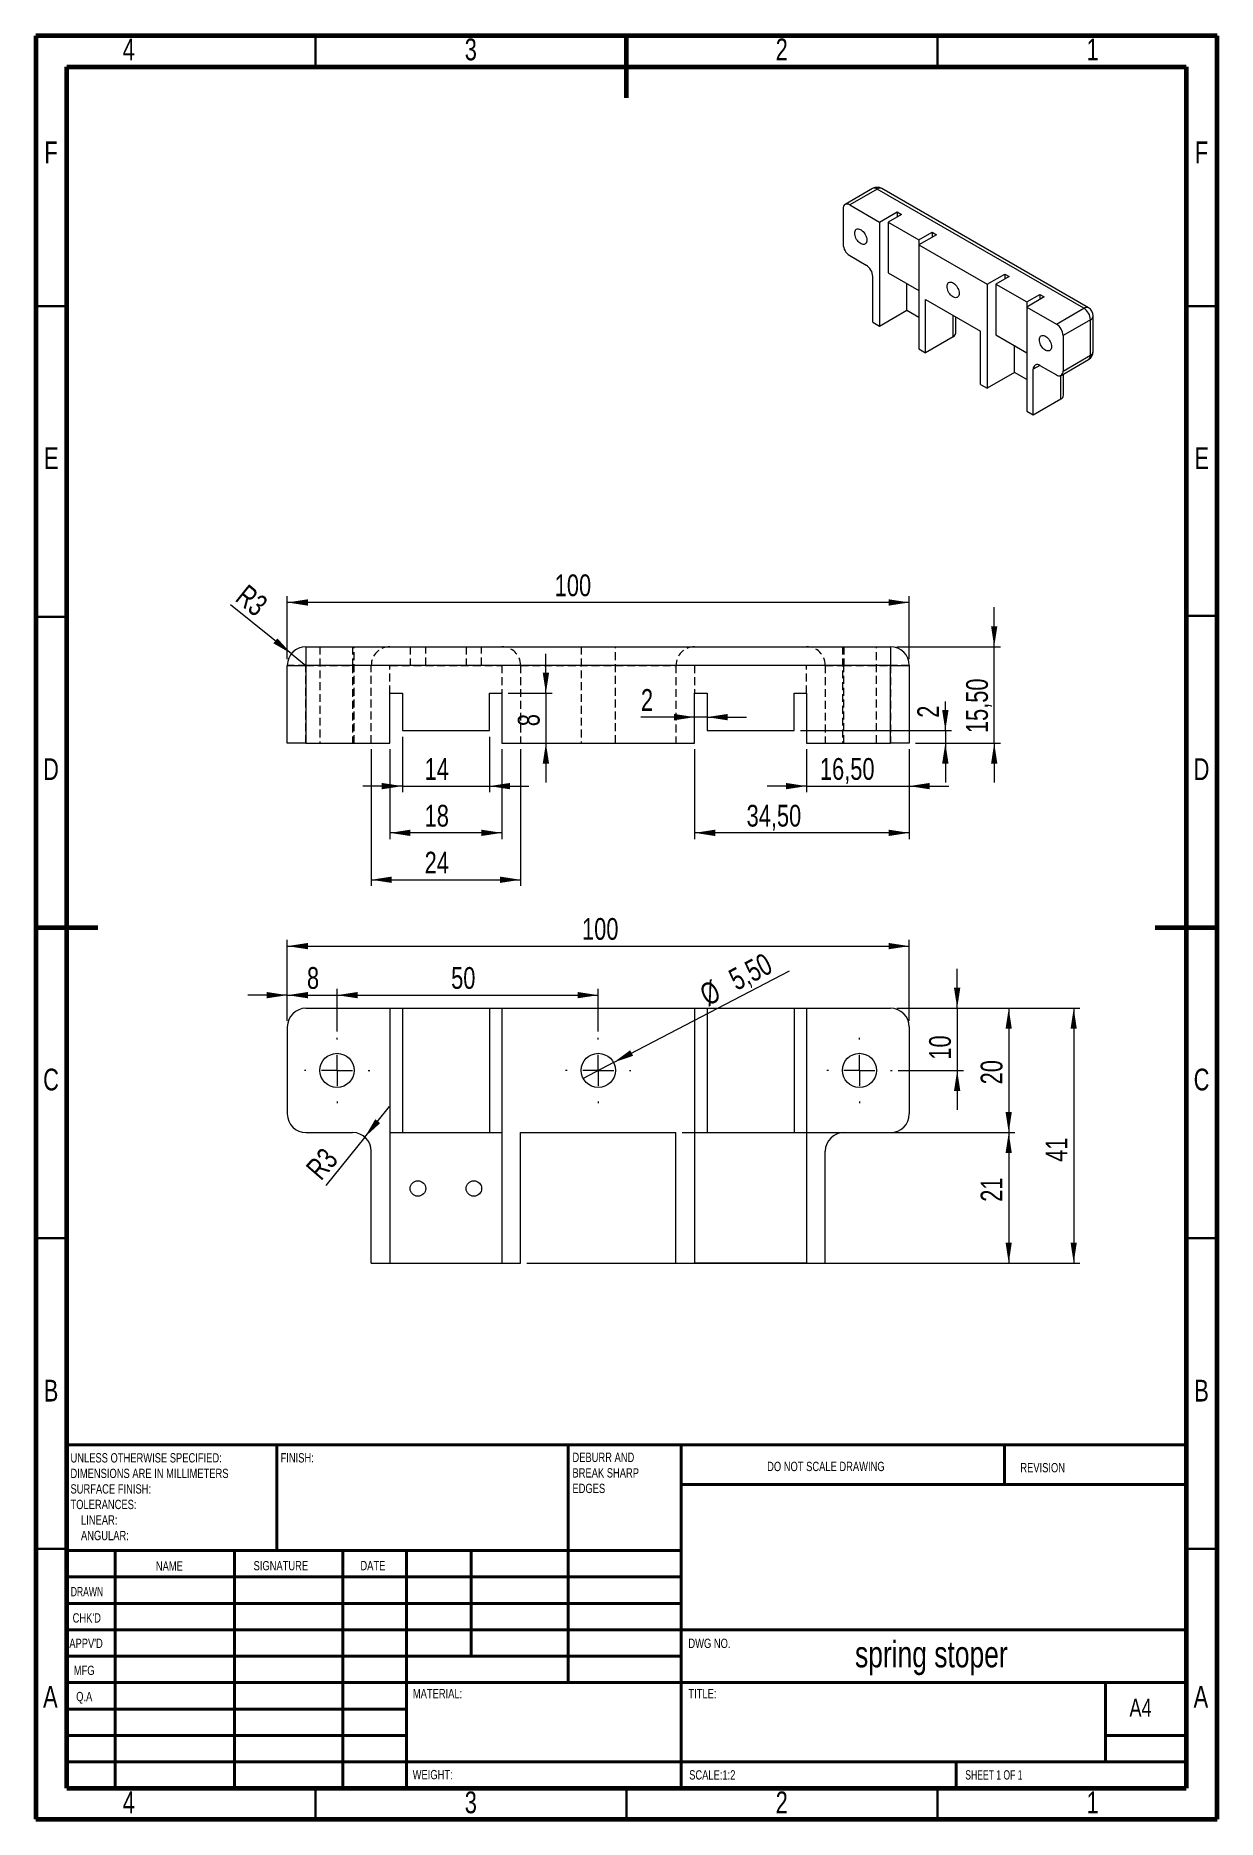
# Model space of a CAD drawing. Header units: millimetres. Extents: x 15 to 205, y 5 to 292.
import ezdxf

# ---------------------------------------------------------------- set-up
doc = ezdxf.new("R2010")
doc.units = ezdxf.units.MM
doc.linetypes.add('HIDDEN', pattern=[1.905, 1.27, -0.635])
doc.styles.add('SLDTEXTSTYLE0', font='TXT', dxfattribs={"width": 0.75})
doc.styles.add('SLDTEXTSTYLE1', font='TXT', dxfattribs={"width": 0.686449})
doc.styles.add('SLDTEXTSTYLE2', font='TXT', dxfattribs={"width": 0.6875})
doc.dimstyles.new('SLDDIMSTYLE0', dxfattribs={"dimtxt": 3.5, "dimasz": 3.302, "dimexe": 0, "dimexo": 0.0625, "dimgap": 0.875, "dimtad": 1, "dimrnd": 1e-09, "dimzin": 12, "dimdsep": 46, "dimtxsty": 'SLDTEXTSTYLE0', "dimsah": 1, "dimcen": 0.09, "dimadec": 0, "dimazin": 3, "dimtfac": 1, "dimtofl": 0, "dimtmove": 0, "dimatfit": 3, "dimfxl": 1, "dimfrac": 2, "dimtolj": 1, "dimtzin": 12, "dimarcsym": 0})
doc.dimstyles.new('SLDDIMSTYLE1', dxfattribs={"dimtxt": 3.5, "dimasz": 3.302, "dimexe": 0, "dimexo": 0.0625, "dimgap": 0.875, "dimtad": 1, "dimrnd": 1e-09, "dimzin": 12, "dimdsep": 46, "dimtxsty": 'SLDTEXTSTYLE0', "dimsah": 1, "dimcen": 0.09, "dimadec": 0, "dimazin": 3, "dimtfac": 1, "dimtmove": 0, "dimatfit": 0, "dimfxl": 1, "dimfrac": 2, "dimtolj": 1, "dimtzin": 12, "dimarcsym": 0})
doc.dimstyles.new('SLDDIMSTYLE2', dxfattribs={"dimtxt": 3.5, "dimasz": 3.302, "dimexe": 0, "dimexo": 0.0625, "dimgap": 0.875, "dimtad": 1, "dimrnd": 1e-09, "dimzin": 12, "dimdsep": 46, "dimtxsty": 'SLDTEXTSTYLE0', "dimsah": 1, "dimcen": 0, "dimadec": 0, "dimazin": 3, "dimtfac": 1, "dimtofl": 0, "dimtmove": 1, "dimatfit": 3, "dimfxl": 1, "dimfrac": 2, "dimtolj": 1, "dimtzin": 12, "dimarcsym": 0})
doc.dimstyles.new('SLDDIMSTYLE3', dxfattribs={"dimtxt": 3.5, "dimasz": 3.302, "dimexe": 0, "dimexo": 0.0625, "dimgap": 0.875, "dimtad": 1, "dimrnd": 1e-09, "dimzin": 12, "dimdsep": 46, "dimtxsty": 'SLDTEXTSTYLE0', "dimblk1": 'NONE', "dimsah": 1, "dimcen": 0, "dimadec": 0, "dimazin": 3, "dimtfac": 1, "dimtmove": 0, "dimatfit": 3, "dimldrblk": 'NONE', "dimfxl": 1, "dimfrac": 2, "dimtolj": 1, "dimtzin": 12, "dimarcsym": 0})
doc.dimstyles.new('SLDDIMSTYLE4', dxfattribs={"dimtxt": 3.5, "dimasz": 3.302, "dimexe": 0, "dimexo": 0.0625, "dimgap": 0.875, "dimtad": 1, "dimrnd": 1e-09, "dimzin": 12, "dimdsep": 46, "dimtxsty": 'SLDTEXTSTYLE0', "dimsah": 1, "dimcen": 0, "dimadec": 0, "dimazin": 3, "dimtfac": 1, "dimtofl": 0, "dimtmove": 0, "dimatfit": 3, "dimfxl": 1, "dimfrac": 2, "dimtolj": 1, "dimtzin": 12, "dimarcsym": 0})

# ---------------------------------------------------------------- blocks, each defined once
blk = doc.blocks.new('SW_NOTE_0')
at = {"color": 0, "linetype": 'Continuous', "lineweight": 0, "char_height": 1.5, "attachment_point": 1, "style": 'SLDTEXTSTYLE0'}
for s, insert in [('UNLESS OTHERWISE SPECIFIED:', (0, 1.93)), ('DIMENSIONS ARE IN MILLIMETERS', (0, -0.57)), ('TOLERANCES:', (0, -5.57)), ('SURFACE FINISH:', (0, -3.07)), ('LINEAR:', (1.69, -8.07)), ('ANGULAR:', (1.69, -10.57))]:
    blk.add_mtext(s, dxfattribs=dict(at, insert=insert))
blk = doc.blocks.new('SW_NOTE_1')
at = {"color": 0, "linetype": 'Continuous', "lineweight": 0, "char_height": 1.5, "attachment_point": 1, "style": 'SLDTEXTSTYLE0'}
for s, insert in [('DEBURR AND', (0, 1.93)), ('BREAK SHARP', (0, -0.57)), ('EDGES', (0, -3.07))]:
    blk.add_mtext(s, dxfattribs=dict(at, insert=insert))
blk = doc.blocks.new('_D')
at = {"color": 7, "linetype": 'Continuous', "lineweight": 0}
for p, q in [((55.46, 133.5), (55.46, 146.5)), ((155.46, 133.5), (155.46, 146.5)), ((55.46, 145.5), (155.46, 145.5))]:
    blk.add_line(p, q, dxfattribs=at)
for points in [[(55.46, 145.5), (58.76, 145), (58.76, 146.01)], [(155.46, 145.5), (152.15, 146.01), (152.15, 145)]]:
    blk.add_solid(points, dxfattribs=at)
at = {"color": 7, "linetype": 'Continuous', "lineweight": 0, "insert": (102.85, 150.02), "char_height": 3.5, "attachment_point": 1, "style": 'SLDTEXTSTYLE0'}
blk.add_mtext('100', dxfattribs=at)
blk = doc.blocks.new('_D_1')
at = {"color": 7, "linetype": 'Continuous', "lineweight": 0}
for p, q in [((153.46, 135.5), (182.91, 135.5)), ((181.91, 135.5), (181.91, 94.5)), ((142.96, 94.5), (182.91, 94.5))]:
    blk.add_line(p, q, dxfattribs=at)
for points in [[(181.91, 135.5), (181.4, 132.2), (182.41, 132.2)], [(181.91, 94.5), (182.41, 97.81), (181.4, 97.81)]]:
    blk.add_solid(points, dxfattribs=at)
at = {"color": 7, "linetype": 'Continuous', "lineweight": 0, "insert": (177.39, 110.81), "char_height": 3.5, "attachment_point": 1, "rotation": 90, "style": 'SLDTEXTSTYLE0'}
blk.add_mtext('41', dxfattribs=at)
blk = doc.blocks.new('_D_2')
at = {"color": 7, "linetype": 'Continuous', "lineweight": 0}
for p, q in [((153.46, 135.5), (172.46, 135.5)), ((171.46, 135.5), (171.46, 115.5)), ((153.46, 115.5), (172.46, 115.5))]:
    blk.add_line(p, q, dxfattribs=at)
for points in [[(171.46, 135.5), (170.95, 132.2), (171.96, 132.2)], [(171.46, 115.5), (171.96, 118.81), (170.95, 118.81)]]:
    blk.add_solid(points, dxfattribs=at)
at = {"color": 7, "linetype": 'Continuous', "lineweight": 0, "insert": (166.95, 123.26), "char_height": 3.5, "attachment_point": 1, "rotation": 90, "style": 'SLDTEXTSTYLE0'}
blk.add_mtext('20', dxfattribs=at)
blk = doc.blocks.new('_D_3')
at = {"color": 7, "linetype": 'Continuous', "lineweight": 0}
for p, q in [((118.96, 115.5), (172.46, 115.5)), ((171.46, 115.5), (171.46, 94.5)), ((93.96, 94.5), (172.46, 94.5))]:
    blk.add_line(p, q, dxfattribs=at)
for points in [[(171.46, 115.5), (170.95, 112.2), (171.96, 112.2)], [(171.46, 94.5), (171.96, 97.81), (170.95, 97.81)]]:
    blk.add_solid(points, dxfattribs=at)
at = {"color": 7, "linetype": 'Continuous', "lineweight": 0, "insert": (166.95, 104.37), "char_height": 3.5, "attachment_point": 1, "rotation": 90, "style": 'SLDTEXTSTYLE0'}
blk.add_mtext('21', dxfattribs=at)
blk = doc.blocks.new('_D_4')
at = {"color": 7, "linetype": 'Continuous', "lineweight": 0}
for p, q in [((55.46, 133.5), (55.46, 138.61)), ((63.46, 131.75), (63.46, 138.61)), ((55.46, 137.61), (49.11, 137.61)), ((55.46, 137.61), (63.46, 137.61)), ((63.46, 137.61), (69.81, 137.61))]:
    blk.add_line(p, q, dxfattribs=at)
for points in [[(55.46, 137.61), (52.15, 138.12), (52.15, 137.11)], [(63.46, 137.61), (66.76, 137.11), (66.76, 138.12)]]:
    blk.add_solid(points, dxfattribs=at)
at = {"color": 7, "linetype": 'Continuous', "lineweight": 0, "insert": (58.62, 142.13), "char_height": 3.5, "attachment_point": 1, "style": 'SLDTEXTSTYLE0'}
blk.add_mtext('8', dxfattribs=at)
blk = doc.blocks.new('_D_5')
at = {"color": 7, "linetype": 'Continuous', "lineweight": 0}
for p, q in [((55.46, 133.5), (55.46, 138.61)), ((105.46, 131.75), (105.46, 138.61)), ((55.46, 137.61), (105.46, 137.61))]:
    blk.add_line(p, q, dxfattribs=at)
for points in [[(55.46, 137.61), (58.76, 137.11), (58.76, 138.12)], [(105.46, 137.61), (102.15, 138.12), (102.15, 137.11)]]:
    blk.add_solid(points, dxfattribs=at)
at = {"color": 7, "linetype": 'Continuous', "lineweight": 0, "insert": (81.8, 142.13), "char_height": 3.5, "attachment_point": 1, "style": 'SLDTEXTSTYLE0'}
blk.add_mtext('50', dxfattribs=at)
blk = doc.blocks.new('_D_6')
at = {"color": 7, "linetype": 'Continuous', "lineweight": 0}
for p, q in [((163.17, 135.5), (163.17, 141.85)), ((153.46, 135.5), (164.17, 135.5)), ((163.17, 135.5), (163.17, 125.5)), ((153.71, 125.5), (164.17, 125.5)), ((163.17, 125.5), (163.17, 119.15))]:
    blk.add_line(p, q, dxfattribs=at)
for points in [[(163.17, 135.5), (163.68, 138.81), (162.66, 138.81)], [(163.17, 125.5), (162.66, 122.2), (163.68, 122.2)]]:
    blk.add_solid(points, dxfattribs=at)
at = {"color": 7, "linetype": 'Continuous', "lineweight": 0, "insert": (158.66, 127.24), "char_height": 3.5, "attachment_point": 1, "rotation": 90, "style": 'SLDTEXTSTYLE0'}
blk.add_mtext('10', dxfattribs=at)
blk = doc.blocks.new('_D_7')
at = {"color": 7, "linetype": 'Continuous', "lineweight": 0}
for q in [(71.91, 119.71), (61.63, 106.98)]:
    blk.add_line((67.92, 114.77), q, dxfattribs=at)
blk.add_solid([(67.92, 114.77), (70.39, 117.02), (69.6, 117.66)], dxfattribs=at)
at = {"color": 7, "linetype": 'Continuous', "lineweight": 0, "insert": (58.22, 109.93), "char_height": 3.5, "attachment_point": 1, "rotation": 49.0203, "style": 'SLDTEXTSTYLE0'}
blk.add_mtext('R3', dxfattribs=at)
blk = doc.blocks.new('_D_8')
at = {"color": 7, "linetype": 'Continuous', "lineweight": 0}
for q in [(136.22, 141.53), (103.02, 124.23)]:
    blk.add_line((107.9, 126.77), q, dxfattribs=at)
blk.add_solid([(107.9, 126.77), (111.06, 127.85), (110.59, 128.75)], dxfattribs=at)
at = {"color": 7, "linetype": 'Continuous', "lineweight": 0, "char_height": 3.5, "attachment_point": 1, "rotation": 27.517, "style": 'SLDTEXTSTYLE0'}
for s, insert in [('5,50', (126.09, 141.38)), ('%%c', (121.43, 138.9))]:
    blk.add_mtext(s, dxfattribs=dict(at, insert=insert))
blk = doc.blocks.new('_NONE')
blk = doc.blocks.new('SW_CENTERMARKSYMBOL_0')
at = {"color": 0, "linetype": 'Continuous', "lineweight": 0}
for p, q in [((0, 5), (0, 5.25)), ((-5, 0), (-5.25, 0)), ((0, 0), (-2.5, 0)), ((0, 0), (0, 2.5)), ((0, 0), (0, -2.5)), ((0, 0), (2.5, 0)), ((5, 0), (5.25, 0)), ((0, -5), (0, -5.25))]:
    blk.add_line(p, q, dxfattribs=at)
blk = doc.blocks.new('SW_CENTERMARKSYMBOL_1')
at = {"color": 0, "linetype": 'Continuous', "lineweight": 0}
for p, q in [((0, 5), (0, 5.25)), ((-5, 0), (-5.25, 0)), ((0, 0), (-2.5, 0)), ((0, 0), (0, 2.5)), ((0, 0), (0, -2.5)), ((0, 0), (2.5, 0)), ((5, 0), (5.25, 0)), ((0, -5), (0, -5.25))]:
    blk.add_line(p, q, dxfattribs=at)
blk = doc.blocks.new('SW_CENTERMARKSYMBOL_2')
at = {"color": 0, "linetype": 'Continuous', "lineweight": 0}
for p, q in [((0, 5), (0, 5.25)), ((-5, 0), (-5.25, 0)), ((0, 0), (-2.5, 0)), ((0, 0), (0, 2.5)), ((0, 0), (0, -2.5)), ((0, 0), (2.5, 0)), ((5, 0), (5.25, 0)), ((0, -5), (0, -5.25))]:
    blk.add_line(p, q, dxfattribs=at)
blk = doc.blocks.new('_D_9')
at = {"color": 7, "linetype": 'Continuous', "lineweight": 0}
for p, q in [((55.46, 191.68), (55.46, 201.8)), ((155.46, 191.68), (155.46, 201.8)), ((155.46, 200.8), (55.46, 200.8))]:
    blk.add_line(p, q, dxfattribs=at)
for points in [[(55.46, 200.8), (58.76, 200.29), (58.76, 201.31)], [(155.46, 200.8), (152.15, 201.31), (152.15, 200.29)]]:
    blk.add_solid(points, dxfattribs=at)
at = {"color": 7, "linetype": 'Continuous', "lineweight": 0, "insert": (98.46, 205.31), "char_height": 3.5, "attachment_point": 1, "style": 'SLDTEXTSTYLE0'}
blk.add_mtext('100', dxfattribs=at)
blk = doc.blocks.new('_D_10')
at = {"color": 7, "linetype": 'Continuous', "lineweight": 0}
for p, q in [((138.96, 177.18), (138.96, 170.25)), ((155.46, 177.18), (155.46, 170.25)), ((138.96, 171.25), (132.61, 171.25)), ((138.96, 171.25), (155.46, 171.25)), ((155.46, 171.25), (161.81, 171.25))]:
    blk.add_line(p, q, dxfattribs=at)
for points in [[(138.96, 171.25), (135.65, 171.76), (135.65, 170.74)], [(155.46, 171.25), (158.76, 170.74), (158.76, 171.76)]]:
    blk.add_solid(points, dxfattribs=at)
at = {"color": 7, "linetype": 'Continuous', "lineweight": 0, "insert": (141.1, 175.76), "char_height": 3.5, "attachment_point": 1, "style": 'SLDTEXTSTYLE0'}
blk.add_mtext('16,50', dxfattribs=at)
blk = doc.blocks.new('_D_11')
at = {"color": 7, "linetype": 'Continuous', "lineweight": 0}
for p, q in [((120.96, 177.18), (120.96, 162.73)), ((155.46, 177.18), (155.46, 162.73)), ((155.46, 163.73), (120.96, 163.73))]:
    blk.add_line(p, q, dxfattribs=at)
for points in [[(120.96, 163.73), (124.26, 163.22), (124.26, 164.24)], [(155.46, 163.73), (152.15, 164.24), (152.15, 163.22)]]:
    blk.add_solid(points, dxfattribs=at)
at = {"color": 7, "linetype": 'Continuous', "lineweight": 0, "insert": (129.31, 168.24), "char_height": 3.5, "attachment_point": 1, "style": 'SLDTEXTSTYLE0'}
blk.add_mtext('34,50', dxfattribs=at)
blk = doc.blocks.new('_D_12')
at = {"color": 7, "linetype": 'Continuous', "lineweight": 0}
for p, q in [((71.96, 177.18), (71.96, 162.73)), ((89.96, 177.18), (89.96, 162.73)), ((89.96, 163.73), (71.96, 163.73))]:
    blk.add_line(p, q, dxfattribs=at)
for points in [[(71.96, 163.73), (75.26, 163.22), (75.26, 164.24)], [(89.96, 163.73), (86.65, 164.24), (86.65, 163.22)]]:
    blk.add_solid(points, dxfattribs=at)
at = {"color": 7, "linetype": 'Continuous', "lineweight": 0, "insert": (77.54, 168.24), "char_height": 3.5, "attachment_point": 1, "style": 'SLDTEXTSTYLE0'}
blk.add_mtext('18', dxfattribs=at)
blk = doc.blocks.new('_D_13')
at = {"color": 7, "linetype": 'Continuous', "lineweight": 0}
for p, q in [((73.96, 179.18), (73.96, 170.25)), ((87.96, 179.18), (87.96, 170.25)), ((73.96, 171.25), (67.61, 171.25)), ((73.96, 171.25), (87.96, 171.25)), ((87.96, 171.25), (94.31, 171.25))]:
    blk.add_line(p, q, dxfattribs=at)
for points in [[(73.96, 171.25), (70.65, 171.76), (70.65, 170.74)], [(87.96, 171.25), (91.26, 170.74), (91.26, 171.76)]]:
    blk.add_solid(points, dxfattribs=at)
at = {"color": 7, "linetype": 'Continuous', "lineweight": 0, "insert": (77.54, 175.76), "char_height": 3.5, "attachment_point": 1, "style": 'SLDTEXTSTYLE0'}
blk.add_mtext('14', dxfattribs=at)
blk = doc.blocks.new('_D_14')
at = {"color": 7, "linetype": 'Continuous', "lineweight": 0}
for p, q in [((97.04, 186.18), (97.04, 192.53)), ((90.96, 186.18), (98.04, 186.18)), ((97.04, 186.18), (97.04, 178.18)), ((97.04, 178.18), (97.04, 171.83))]:
    blk.add_line(p, q, dxfattribs=at)
for points in [[(97.04, 186.18), (97.55, 189.48), (96.53, 189.48)], [(97.04, 178.18), (96.53, 174.88), (97.55, 174.88)]]:
    blk.add_solid(points, dxfattribs=at)
at = {"color": 7, "linetype": 'Continuous', "lineweight": 0, "insert": (92.53, 180.89), "char_height": 3.5, "attachment_point": 1, "rotation": 90, "style": 'SLDTEXTSTYLE0'}
blk.add_mtext('8', dxfattribs=at)
blk = doc.blocks.new('_D_15')
at = {"color": 7, "linetype": 'Continuous', "lineweight": 0}
for p, q in [((120.96, 182.35), (112.32, 182.35)), ((122.96, 182.35), (120.96, 182.35)), ((122.96, 182.35), (129.31, 182.35))]:
    blk.add_line(p, q, dxfattribs=at)
for points in [[(120.96, 182.35), (117.65, 182.86), (117.65, 181.84)], [(122.96, 182.35), (126.26, 181.84), (126.26, 182.86)]]:
    blk.add_solid(points, dxfattribs=at)
at = {"color": 7, "linetype": 'Continuous', "lineweight": 0, "insert": (112.32, 186.86), "char_height": 3.5, "attachment_point": 1, "style": 'SLDTEXTSTYLE0'}
blk.add_mtext('2', dxfattribs=at)
blk = doc.blocks.new('_D_16')
at = {"color": 7, "linetype": 'Continuous', "lineweight": 0}
for p, q in [((161.27, 180.18), (161.27, 184.84)), ((137.96, 180.18), (162.27, 180.18)), ((156.46, 178.18), (162.27, 178.18)), ((161.27, 180.18), (161.27, 178.18)), ((161.27, 178.18), (161.27, 171.83))]:
    blk.add_line(p, q, dxfattribs=at)
for points in [[(161.27, 180.18), (161.78, 183.48), (160.76, 183.48)], [(161.27, 178.18), (160.76, 174.88), (161.78, 174.88)]]:
    blk.add_solid(points, dxfattribs=at)
at = {"color": 7, "linetype": 'Continuous', "lineweight": 0, "insert": (156.76, 182.25), "char_height": 3.5, "attachment_point": 1, "rotation": 90, "style": 'SLDTEXTSTYLE0'}
blk.add_mtext('2', dxfattribs=at)
blk = doc.blocks.new('_D_17')
at = {"color": 7, "linetype": 'Continuous', "lineweight": 0}
for p, q in [((169.13, 193.68), (169.13, 200.03)), ((153.46, 193.68), (170.13, 193.68)), ((169.13, 178.18), (169.13, 193.68)), ((156.46, 178.18), (170.13, 178.18)), ((169.13, 178.18), (169.13, 171.83))]:
    blk.add_line(p, q, dxfattribs=at)
for points in [[(169.13, 193.68), (169.63, 196.98), (168.62, 196.98)], [(169.13, 178.18), (168.62, 174.88), (169.63, 174.88)]]:
    blk.add_solid(points, dxfattribs=at)
at = {"color": 7, "linetype": 'Continuous', "lineweight": 0, "insert": (164.61, 179.78), "char_height": 3.5, "attachment_point": 1, "rotation": 90, "style": 'SLDTEXTSTYLE0'}
blk.add_mtext('15,50', dxfattribs=at)
blk = doc.blocks.new('_D_18')
at = {"color": 7, "linetype": 'Continuous', "lineweight": 0}
for q in [(46.3, 200.44), (58.46, 190.68)]:
    blk.add_line((56.12, 192.56), q, dxfattribs=at)
blk.add_solid([(56.12, 192.56), (53.86, 195.02), (53.22, 194.23)], dxfattribs=at)
at = {"color": 7, "linetype": 'Continuous', "lineweight": 0, "insert": (49.08, 203.91), "char_height": 3.5, "attachment_point": 1, "rotation": 321.2587, "style": 'SLDTEXTSTYLE0'}
blk.add_mtext('R3', dxfattribs=at)
blk = doc.blocks.new('_D_19')
at = {"color": 7, "linetype": 'Continuous', "lineweight": 0}
for p, q in [((68.96, 177.18), (68.96, 155.18)), ((92.96, 177.18), (92.96, 155.18)), ((68.96, 156.18), (92.96, 156.18))]:
    blk.add_line(p, q, dxfattribs=at)
for points in [[(68.96, 156.18), (72.26, 155.67), (72.26, 156.69)], [(92.96, 156.18), (89.65, 156.69), (89.65, 155.67)]]:
    blk.add_solid(points, dxfattribs=at)
at = {"color": 7, "linetype": 'Continuous', "lineweight": 0, "insert": (77.54, 160.69), "char_height": 3.5, "attachment_point": 1, "style": 'SLDTEXTSTYLE0'}
blk.add_mtext('24', dxfattribs=at)

msp = doc.modelspace()

# ---------------------------------------------------------------- linework, layer by layer
at = {"color": 7, "linetype": 'Continuous', "lineweight": 60}
for p, q in [((205, 292), (15, 292)), ((15, 292), (15, 5)), ((110, 282), (110, 292)), ((205, 5), (205, 292)), ((20, 287), (200, 287)), ((20, 10), (20, 287)), ((200, 287), (200, 10)), ((15, 148.5), (25, 148.5)), ((195, 148.5), (205, 148.5)), ((20, 10), (200, 10)), ((15, 5), (205, 5))]:
    msp.add_line(p, q, dxfattribs=at)
at = {"color": 7, "linetype": 'Continuous', "lineweight": 30}
for p, q in [((60, 287), (60, 292)), ((160, 287), (160, 292)), ((20, 248.5), (15, 248.5)), ((200, 248.5), (205, 248.5)), ((20, 198.5), (15, 198.5)), ((200, 198.651), (205, 198.651)), ((20, 98.5), (15, 98.5)), ((200, 98.5), (205, 98.5)), ((20, 48.5), (15, 48.5)), ((200, 48.5), (205, 48.5)), ((60, 10), (60, 5)), ((110, 10), (110, 5)), ((160, 10), (160, 5))]:
    msp.add_line(p, q, dxfattribs=at)
at = {"color": 7, "linetype": 'Continuous', "lineweight": 15}
for p, q in [((149.564, 267.395), (145.145, 264.843)), ((150.314, 267.32), (145.895, 264.769)), ((183.548, 248.135), (150.314, 267.32)), ((184.298, 248.209), (151.064, 267.395)), ((144.834, 264.157), (144.834, 258.441)), ((145.895, 264.769), (150.668, 262.014)), ((150.668, 262.014), (153.496, 263.646)), ((150.668, 262.014), (150.668, 245.275)), ((154.203, 263.238), (152.082, 262.014)), ((152.082, 262.014), (157.032, 259.156)), ((152.082, 262.014), (152.082, 253.848)), ((153.496, 263.646), (154.203, 263.238)), ((153.496, 263.646), (153.496, 262.83)), ((157.032, 259.156), (159.153, 260.381)), ((159.86, 259.973), (157.032, 258.34)), ((157.032, 259.156), (157.032, 258.34)), ((157.032, 258.34), (167.992, 252.013)), ((157.032, 258.34), (157.032, 241.601)), ((159.153, 260.381), (159.86, 259.973)), ((159.153, 260.381), (159.153, 259.564)), ((145.895, 256.604), (148.546, 255.073)), ((149.607, 245.887), (149.607, 253.236)), ((152.082, 253.848), (157.032, 250.991)), ((167.992, 252.013), (170.82, 253.645)), ((171.527, 253.237), (169.406, 252.013)), ((170.82, 253.645), (171.527, 253.237)), ((170.82, 253.645), (170.82, 252.829)), ((155.087, 247.826), (155.087, 252.113)), ((167.992, 252.013), (167.992, 235.274)), ((169.406, 252.013), (174.356, 249.155)), ((169.406, 252.013), (169.406, 243.847)), ((174.356, 249.155), (176.477, 250.38)), ((177.184, 249.972), (174.356, 248.339)), ((176.477, 250.38), (177.184, 249.972)), ((176.477, 250.38), (176.477, 249.563)), ((150.668, 245.275), (155.087, 247.826)), ((155.087, 247.826), (157.032, 246.703)), ((158.092, 249.562), (166.931, 244.46)), ((158.092, 240.988), (158.092, 249.562)), ((174.356, 249.155), (174.356, 248.339)), ((174.356, 248.339), (174.356, 231.6)), ((174.356, 248.339), (179.129, 245.583)), ((179.129, 245.583), (183.548, 248.135)), ((185.048, 241.194), (185.048, 246.91)), ((149.607, 245.887), (150.668, 245.275)), ((162.951, 244.152), (162.951, 246.757)), ((166.931, 235.886), (166.931, 244.46)), ((184.609, 246.298), (180.189, 243.746)), ((184.609, 240.582), (184.609, 246.298)), ((157.032, 241.601), (158.092, 240.988)), ((162.512, 243.54), (158.092, 240.988)), ((169.406, 243.847), (174.356, 240.99)), ((172.411, 237.825), (172.411, 242.112)), ((180.189, 243.746), (180.189, 238.031)), ((175.416, 230.987), (175.416, 238.336)), ((176.477, 238.949), (179.129, 237.418)), ((179.879, 237.344), (184.298, 239.895)), ((180.189, 238.031), (184.609, 240.582)), ((166.931, 235.886), (167.992, 235.274)), ((172.411, 237.825), (167.992, 235.274)), ((174.356, 236.702), (172.411, 237.825)), ((180.275, 234.151), (180.275, 237.573)), ((175.416, 230.987), (179.836, 233.539)), ((174.356, 231.6), (175.416, 230.987)), ((58.457, 193.68), (152.457, 193.68)), ((58.457, 193.68), (58.457, 190.68)), ((152.457, 193.68), (152.457, 190.68)), ((55.457, 190.68), (58.457, 190.68)), ((55.457, 178.18), (55.457, 190.68)), ((152.457, 190.68), (58.457, 190.68)), ((58.457, 190.68), (58.457, 178.18)), ((152.457, 190.68), (155.457, 190.68)), ((152.457, 178.18), (152.457, 190.68)), ((155.457, 190.68), (155.457, 178.18)), ((71.957, 186.18), (73.957, 186.18)), ((71.957, 178.18), (71.957, 186.18)), ((73.957, 186.18), (73.957, 180.18)), ((87.957, 180.18), (87.957, 186.18)), ((87.957, 186.18), (89.957, 186.18)), ((89.957, 186.18), (89.957, 178.18)), ((120.957, 186.18), (122.957, 186.18)), ((120.957, 178.18), (120.957, 186.18)), ((122.957, 186.18), (122.957, 180.18)), ((136.957, 186.18), (138.957, 186.18)), ((136.957, 180.18), (136.957, 186.18)), ((138.957, 186.18), (138.957, 178.18)), ((58.457, 178.18), (55.457, 178.18)), ((58.457, 178.18), (71.957, 178.18)), ((73.957, 180.18), (87.957, 180.18)), ((89.957, 178.18), (120.957, 178.18)), ((122.957, 180.18), (136.957, 180.18)), ((138.957, 178.18), (152.457, 178.18)), ((155.457, 178.18), (152.457, 178.18)), ((58.457, 135.504), (71.957, 135.504)), ((71.957, 135.504), (71.957, 94.504)), ((71.957, 135.504), (73.957, 135.504)), ((73.957, 135.504), (73.957, 115.504)), ((73.957, 135.504), (87.957, 135.504)), ((87.957, 135.504), (87.957, 115.504)), ((87.957, 135.504), (89.957, 135.504)), ((89.957, 135.504), (120.957, 135.504)), ((89.957, 135.504), (89.957, 94.504)), ((120.957, 135.504), (120.957, 94.504)), ((120.957, 135.504), (122.957, 135.504)), ((122.957, 135.504), (122.957, 115.504)), ((122.957, 135.504), (136.957, 135.504)), ((136.957, 135.504), (136.957, 115.504)), ((136.957, 135.504), (138.957, 135.504)), ((138.957, 135.504), (152.457, 135.504)), ((138.957, 135.504), (138.957, 94.504)), ((55.457, 132.504), (55.457, 118.504)), ((155.457, 132.504), (155.457, 118.504)), ((58.457, 115.504), (65.957, 115.504)), ((71.957, 115.504), (73.957, 115.504)), ((73.957, 115.504), (87.957, 115.504)), ((87.957, 115.504), (89.957, 115.504)), ((92.957, 94.504), (92.957, 115.504)), ((92.957, 115.504), (117.957, 115.504)), ((117.957, 94.504), (117.957, 115.504)), ((120.957, 115.504), (122.957, 115.504)), ((122.957, 115.504), (136.957, 115.504)), ((136.957, 115.504), (138.957, 115.504)), ((144.957, 115.504), (152.457, 115.504)), ((68.957, 94.504), (68.957, 112.504)), ((141.957, 94.504), (141.957, 112.504)), ((68.957, 94.504), (71.957, 94.504)), ((71.957, 94.504), (89.957, 94.504)), ((89.957, 94.504), (92.957, 94.504)), ((117.957, 94.504), (120.957, 94.504)), ((138.957, 94.504), (120.957, 94.504)), ((138.957, 94.504), (141.957, 94.504))]:
    msp.add_line(p, q, dxfattribs=at)
at = {"color": 8, "linetype": 'Continuous', "lineweight": 15}
for p, q in [((162.512, 243.54), (162.512, 247.011)), ((176.477, 238.949), (175.416, 238.336)), ((179.836, 233.539), (179.836, 237.322))]:
    msp.add_line(p, q, dxfattribs=at)
at = {"color": 7, "linetype": 'HIDDEN', "lineweight": 0}
for p, q in [((58.457, 193.68), (58.457, 190.68)), ((60.707, 193.68), (60.707, 178.18)), ((65.957, 193.68), (65.957, 190.68)), ((66.207, 178.18), (66.207, 193.68)), ((75.207, 193.68), (75.207, 190.68)), ((77.707, 190.68), (77.707, 193.68)), ((84.207, 193.68), (84.207, 190.68)), ((86.707, 190.68), (86.707, 193.68)), ((102.707, 193.68), (102.707, 178.18)), ((108.207, 178.18), (108.207, 193.68)), ((144.707, 193.68), (144.707, 178.18)), ((144.957, 193.68), (144.957, 190.68)), ((150.207, 178.18), (150.207, 193.68)), ((152.457, 193.68), (152.457, 190.68)), ((58.457, 190.68), (55.457, 190.68)), ((58.457, 190.68), (65.957, 190.68)), ((58.457, 178.18), (58.457, 190.68)), ((68.957, 190.68), (65.957, 190.68)), ((65.957, 190.68), (65.957, 178.18)), ((68.957, 178.18), (68.957, 190.68)), ((71.957, 186.18), (71.957, 190.68)), ((71.957, 190.68), (89.957, 190.68)), ((89.957, 190.68), (89.957, 186.18)), ((92.957, 190.68), (117.957, 190.68)), ((92.957, 190.68), (92.957, 178.18)), ((117.957, 190.68), (117.957, 178.18)), ((120.957, 190.68), (120.957, 186.18)), ((138.957, 190.68), (120.957, 190.68)), ((138.957, 186.18), (138.957, 190.68)), ((141.957, 190.68), (144.957, 190.68)), ((141.957, 190.68), (141.957, 178.18)), ((144.957, 190.68), (152.457, 190.68)), ((144.957, 178.18), (144.957, 190.68)), ((155.457, 190.68), (152.457, 190.68)), ((152.457, 190.68), (152.457, 178.18))]:
    msp.add_line(p, q, dxfattribs=at)
at = {"color": 7, "linetype": 'Continuous', "lineweight": 40}
for p, q in [((20, 65.25), (200, 65.25)), ((20, 65.25), (20, 10)), ((53.8, 48.25), (53.8, 65.25)), ((100.6, 65.25), (100.6, 27)), ((118.8, 65.25), (118.8, 10)), ((170.8, 58.875), (170.8, 65.25)), ((200, 58.875), (118.8, 58.875)), ((118.8, 48.25), (20, 48.25)), ((27.8, 48.25), (27.8, 10)), ((46.991, 48.25), (46.991, 10)), ((64.399, 48.25), (64.399, 10)), ((74.6, 10), (74.6, 48.25)), ((85, 31.25), (85, 48.25)), ((118.8, 44), (20, 44)), ((118.8, 39.75), (20, 39.75)), ((200, 35.5), (20, 35.5)), ((118.8, 31.25), (20, 31.25)), ((74.6, 27), (20, 27)), ((74.6, 27), (200, 27)), ((187, 14.25), (187, 27)), ((74.6, 22.75), (20, 22.75)), ((74.6, 18.5), (20, 18.5)), ((200, 18.5), (187, 18.5)), ((20, 14.25), (200, 14.25)), ((163, 10), (163, 14.25))]:
    msp.add_line(p, q, dxfattribs=at)
at = {"color": 7, "linetype": 'Continuous', "lineweight": 15, "flags": 128}
for points in [[(146.69, 260.227), (146.703, 260.404), (146.743, 260.561), (146.807, 260.694), (146.895, 260.798), (147.004, 260.872), (147.131, 260.913), (147.272, 260.919), (147.424, 260.892), (147.582, 260.831), (147.743, 260.738), (147.901, 260.616), (148.053, 260.469), (148.194, 260.299), (148.321, 260.112), (148.43, 259.913), (148.518, 259.707), (148.582, 259.5), (148.622, 259.297), (148.635, 259.105), (148.622, 258.927), (148.582, 258.77), (148.518, 258.638), (148.43, 258.533), (148.321, 258.46), (148.194, 258.419), (148.053, 258.412), (147.901, 258.44), (147.743, 258.501), (147.582, 258.593), (147.424, 258.715), (147.272, 258.863), (147.131, 259.033), (147.004, 259.22), (146.895, 259.419), (146.807, 259.625), (146.743, 259.832), (146.703, 260.035), (146.69, 260.227)], [(161.539, 251.655), (161.553, 251.832), (161.592, 251.989), (161.657, 252.122), (161.744, 252.226), (161.853, 252.3), (161.98, 252.34), (162.121, 252.347), (162.273, 252.32), (162.431, 252.259), (162.592, 252.166), (162.75, 252.044), (162.902, 251.896), (163.044, 251.726), (163.17, 251.539), (163.279, 251.34), (163.367, 251.134), (163.431, 250.927), (163.471, 250.725), (163.484, 250.532), (163.471, 250.355), (163.431, 250.198), (163.367, 250.066), (163.279, 249.961), (163.17, 249.887), (163.044, 249.847), (162.902, 249.84), (162.75, 249.867), (162.592, 249.928), (162.431, 250.021), (162.273, 250.143), (162.121, 250.291), (161.98, 250.461), (161.853, 250.648), (161.744, 250.847), (161.657, 251.053), (161.592, 251.26), (161.553, 251.462), (161.539, 251.655)], [(176.389, 243.083), (176.402, 243.26), (176.441, 243.417), (176.506, 243.549), (176.594, 243.654), (176.702, 243.727), (176.829, 243.768), (176.97, 243.775), (177.122, 243.747), (177.281, 243.687), (177.441, 243.594), (177.6, 243.472), (177.752, 243.324), (177.893, 243.154), (178.019, 242.967), (178.128, 242.768), (178.216, 242.562), (178.281, 242.355), (178.32, 242.152), (178.333, 241.96), (178.32, 241.783), (178.281, 241.626), (178.216, 241.493), (178.128, 241.389), (178.019, 241.315), (177.893, 241.274), (177.752, 241.268), (177.6, 241.295), (177.441, 241.356), (177.281, 241.449), (177.122, 241.571), (176.97, 241.719), (176.829, 241.888), (176.702, 242.075), (176.594, 242.275), (176.506, 242.481), (176.441, 242.688), (176.402, 242.89), (176.389, 243.083)]]:
    msp.add_lwpolyline(points, dxfattribs=at)
at = {"color": 7, "linetype": 'Continuous', "lineweight": 15}
for centre, radius in [((63.457, 125.504), 2.75), ((105.457, 125.504), 2.75), ((147.457, 125.504), 2.75), ((76.457, 106.504), 1.25), ((85.457, 106.504), 1.25)]:
    msp.add_circle(centre, radius, dxfattribs=at)
for centre, radius, start, end in [((150.314, 266.096), 1.5, 60.00269, 119.99731), ((145.484, 264.256), 0.657, 51.32581, 188.68494), ((147.127, 258.54), 2.295, 182.4763, 237.5237), ((147.314, 253.137), 2.295, 2.4764, 57.5236), ((182.316, 246.198), 2.295, 2.4764, 57.5236), ((183.548, 246.91), 1.5, 0, 60.00269), ((162.201, 244.226), 0.753, 294.33324, 354.34662), ((177.896, 243.647), 2.295, 2.4763, 57.5237), ((183.548, 241.194), 1.5, 299.99731, 0), ((176.066, 238.436), 0.657, 51.32543, 188.68532), ((179.54, 237.931), 0.657, 231.32581, 8.68494), ((179.525, 234.225), 0.753, 294.33324, 354.34662), ((58.457, 190.68), 3, 90, 180), ((152.457, 190.68), 3, 0, 90), ((58.457, 132.504), 3, 90, 180), ((152.457, 132.504), 3, 0, 90), ((58.457, 118.504), 3, 180, 270), ((152.457, 118.504), 3, 270, 0), ((65.957, 112.504), 3, 0, 90), ((144.957, 112.504), 3, 90, 180)]:
    msp.add_arc(centre, radius, start, end, dxfattribs=at)
at = {"color": 8, "linetype": 'Continuous', "lineweight": 15}
for centre, radius, start, end in [((149.875, 266.708), 0.754, 54.34106, 114.34848), ((150.753, 266.708), 0.754, 65.65152, 125.65894), ((183.987, 247.522), 0.754, 65.65152, 125.65894), ((184.298, 246.984), 0.753, 294.33324, 354.34662), ((184.298, 241.268), 0.753, 294.33324, 354.34662), ((183.879, 240.498), 0.734, 304.77892, 6.53326)]:
    msp.add_arc(centre, radius, start, end, dxfattribs=at)
at = {"color": 7, "linetype": 'HIDDEN', "lineweight": 0}
for centre, start, end in [((71.957, 190.68), 90, 180), ((89.957, 190.68), 0, 90), ((120.957, 190.68), 90, 180), ((138.957, 190.68), 0, 90)]:
    msp.add_arc(centre, 3, start, end, dxfattribs=at)

# ---------------------------------------------------------------- block references
at = {"color": 7, "linetype": 'Continuous', "lineweight": 0}
for name, p in [('SW_CENTERMARKSYMBOL_0', (63.457, 125.504)), ('SW_CENTERMARKSYMBOL_2', (105.457, 125.504)), ('SW_CENTERMARKSYMBOL_1', (147.457, 125.504)), ('SW_NOTE_0', (20.594, 61.987)), ('SW_NOTE_1', (101.309, 62.069))]:
    msp.add_blockref(name, p, dxfattribs=at)

# ---------------------------------------------------------------- texts
for s, insert, char_height, attachment_point, style in [('4', (29.965, 291.538), 3.5, 2, 'SLDTEXTSTYLE0'), ('3', (84.965, 291.538), 3.5, 2, 'SLDTEXTSTYLE0'), ('2', (134.965, 291.538), 3.5, 2, 'SLDTEXTSTYLE0'), ('1', (184.965, 291.538), 3.5, 2, 'SLDTEXTSTYLE0'), ('F', (17.464, 274.979), 3.5, 2, 'SLDTEXTSTYLE0'), ('F', (202.464, 274.979), 3.5, 2, 'SLDTEXTSTYLE0'), ('E', (17.506, 225.788), 3.5, 2, 'SLDTEXTSTYLE0'), ('E', (202.506, 225.788), 3.5, 2, 'SLDTEXTSTYLE0'), ('D', (17.46, 175.729), 3.5, 2, 'SLDTEXTSTYLE0'), ('D', (202.46, 175.729), 3.5, 2, 'SLDTEXTSTYLE0'), ('C', (17.464, 125.788), 3.5, 2, 'SLDTEXTSTYLE0'), ('C', (202.464, 125.788), 3.5, 2, 'SLDTEXTSTYLE0'), ('B', (17.473, 75.729), 3.5, 2, 'SLDTEXTSTYLE0'), ('B', (202.473, 75.729), 3.5, 2, 'SLDTEXTSTYLE0'), ('FINISH:', (54.371, 63.919), 1.5, 1, 'SLDTEXTSTYLE0'), ('DO NOT SCALE DRAWING', (132.615, 62.533), 1.5, 1, 'SLDTEXTSTYLE0'), ('REVISION', (173.328, 62.335), 1.5, 1, 'SLDTEXTSTYLE0'), ('NAME', (34.322, 46.501), 1.5, 1, 'SLDTEXTSTYLE0'), ('SIGNATURE', (50.034, 46.562), 1.5, 1, 'SLDTEXTSTYLE0'), ('DATE', (67.215, 46.576), 1.5, 1, 'SLDTEXTSTYLE0'), ('DRAWN', (20.643, 42.385), 1.5, 1, 'SLDTEXTSTYLE1'), ("CHK'D", (20.939, 38.162), 1.5, 1, 'SLDTEXTSTYLE0'), ("APPV'D", (20.402, 34.066), 1.5, 1, 'SLDTEXTSTYLE0'), ('DWG NO.', (119.953, 34.066), 1.5, 1, 'SLDTEXTSTYLE0'), ('spring stoper', (159.019, 33.686), 4.23333, 2, 'SLDTEXTSTYLE0'), ('MFG', (21.124, 29.716), 1.5, 1, 'SLDTEXTSTYLE0'), ('A', (17.36, 26.479), 3.5, 2, 'SLDTEXTSTYLE0'), ('MATERIAL:', (75.646, 25.986), 1.5, 1, 'SLDTEXTSTYLE0'), ('TITLE:', (119.953, 25.986), 1.5, 1, 'SLDTEXTSTYLE0'), ('A', (202.36, 26.479), 3.5, 2, 'SLDTEXTSTYLE0'), ('Q.A', (21.509, 25.505), 1.5, 1, 'SLDTEXTSTYLE0'), ('A4', (190.871, 24.406), 2.9104, 1, 'SLDTEXTSTYLE0'), ('WEIGHT:', (75.618, 12.949), 1.4986, 1, 'SLDTEXTSTYLE0'), ('SCALE:1:2', (120.074, 12.9), 1.5, 1, 'SLDTEXTSTYLE0'), ('SHEET 1 OF 1', (164.478, 12.9), 1.5, 1, 'SLDTEXTSTYLE2'), ('4', (29.965, 9.479), 3.5, 2, 'SLDTEXTSTYLE0'), ('3', (84.965, 9.479), 3.5, 2, 'SLDTEXTSTYLE0'), ('2', (134.965, 9.479), 3.5, 2, 'SLDTEXTSTYLE0'), ('1', (184.965, 9.479), 3.5, 2, 'SLDTEXTSTYLE0')]:
    msp.add_mtext(s, dxfattribs=dict(at, insert=insert, char_height=char_height, attachment_point=attachment_point, style=style))

# ---------------------------------------------------------------- dimensions: what is measured, and where the dimension line sits
for center, mpoint, dimstyle, picture, middle in [((58.457, 190.68), (56.117, 192.558), 'SLDDIMSTYLE4', '_D_18', (48.189, 198.919)), ((65.957, 112.504), (67.924, 114.768), 'SLDDIMSTYLE2', '_D_7', (62.72, 108.777))]:
    dim = msp.add_radius_dim(center=center, mpoint=mpoint, dimstyle=dimstyle, dxfattribs=at)
    dim.commit()
    dim.dimension.update_dxf_attribs({"geometry": picture, "text_midpoint": middle, "dimtype": 164})
for base, p1, p2, dimstyle, picture, middle in [((55.457, 200.798), (155.457, 190.68), (55.457, 190.68), 'SLDDIMSTYLE0', '_D_9', (102.337, 200.798)), ((120.957, 182.35), (122.957, 180.18), (120.957, 186.18), 'SLDDIMSTYLE1', '_D_15', (113.611, 182.35)), ((87.957, 171.247), (73.957, 180.18), (87.957, 180.18), 'SLDDIMSTYLE1', '_D_13', (80.131, 171.247)), ((92.957, 156.18), (68.957, 178.18), (92.957, 178.18), 'SLDDIMSTYLE0', '_D_19', (80.131, 156.18)), ((71.957, 163.731), (89.957, 178.18), (71.957, 178.18), 'SLDDIMSTYLE1', '_D_12', (80.131, 163.731)), ((120.957, 163.731), (155.457, 178.18), (120.957, 178.18), 'SLDDIMSTYLE0', '_D_11', (135.133, 163.731)), ((155.457, 171.247), (138.957, 178.18), (155.457, 178.18), 'SLDDIMSTYLE1', '_D_10', (146.92, 171.247)), ((155.457, 145.504), (55.457, 132.504), (155.457, 132.504), 'SLDDIMSTYLE0', '_D', (106.732, 145.504)), ((63.457, 137.614), (55.457, 132.504), (63.457, 130.754), 'SLDDIMSTYLE1', '_D_4', (59.913, 137.614)), ((105.457, 137.614), (55.457, 132.504), (105.457, 130.754), 'SLDDIMSTYLE0', '_D_5', (84.39, 137.614))]:
    dim = msp.add_linear_dim(base=base, p1=p1, p2=p2, dimstyle=dimstyle, dxfattribs=at)
    dim.commit()
    dim.dimension.update_dxf_attribs({"geometry": picture, "text_midpoint": middle, "dimtype": 160})
for base, p1, p2, dimstyle, picture, middle in [((169.126, 193.68), (155.457, 178.18), (152.457, 193.68), 'SLDDIMSTYLE1', '_D_17', (169.126, 185.596)), ((97.042, 178.18), (89.957, 186.18), (89.957, 178.18), 'SLDDIMSTYLE1', '_D_14', (97.042, 182.179)), ((161.268, 178.18), (136.957, 180.18), (155.457, 178.18), 'SLDDIMSTYLE1', '_D_16', (161.268, 183.546)), ((163.172, 125.504), (152.457, 135.504), (152.707, 125.504), 'SLDDIMSTYLE1', '_D_6', (163.172, 129.83)), ((181.906, 94.504), (152.457, 135.504), (141.957, 94.504), 'SLDDIMSTYLE0', '_D_1', (181.906, 113.395)), ((171.457, 115.504), (152.457, 135.504), (152.457, 115.504), 'SLDDIMSTYLE1', '_D_2', (171.457, 125.846)), ((171.457, 94.504), (117.957, 115.504), (92.957, 94.504), 'SLDDIMSTYLE0', '_D_3', (171.457, 106.953))]:
    dim = msp.add_linear_dim(base=base, p1=p1, p2=p2, angle=90, dimstyle=dimstyle, dxfattribs=at)
    dim.commit()
    dim.dimension.update_dxf_attribs({"geometry": picture, "text_midpoint": middle, "dimtype": 160})
dim = msp.add_diameter_dim_2p(p1=(103.018, 124.233), p2=(107.896, 126.774), dimstyle='SLDDIMSTYLE3', dxfattribs=at)
dim.commit()
dim.dimension.update_dxf_attribs({"geometry": '_D_8', "text_midpoint": (129.991, 138.285), "dimtype": 163})

doc.saveas('drawing.dxf')
